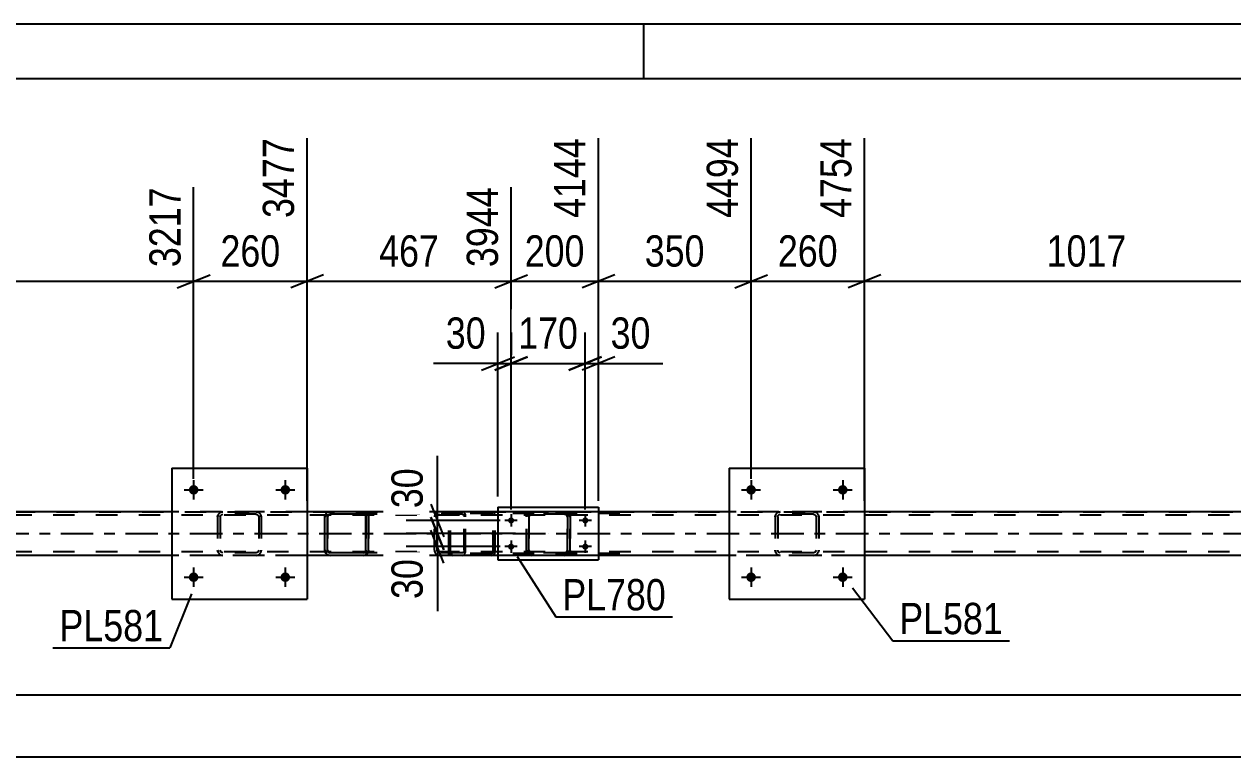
# Model space of a CAD drawing. Header units: millimetres. Extents: x 0 to 841, y 0 to 594.
# Drawn here: x 154.2 to 265, y 526.9 to 594 of the extents above; entities that cross this region are included whole.
import ezdxf

# ---------------------------------------------------------------- set-up
doc = ezdxf.new("R2010")
doc.units = ezdxf.units.MM
doc.linetypes.add('DXK_LINE_DOT2', pattern=[3.9198, 1.9599, -1.9599])
doc.linetypes.add('DXK_LINE_DOT3', pattern=[5.9187, 2.979, -0.9799, 0.9799, -0.9799])
doc.styles.add('Arial Narrow', font='ARIALN.TTF', dxfattribs={"height": 0.2})

# ---------------------------------------------------------------- blocks, each defined once
blk = doc.blocks.new('Unknown-814748569-1133')
at = {"color": 5, "linetype": 'Continuous'}
for p, q in [((841, 594), (0, 594)), ((211, 589), (211, 594)), ((836, 589), (5, 589))]:
    blk.add_line(p, q, dxfattribs=at)
blk = doc.blocks.new('Bolt-814748569-4867 - 4858')
at = {"linetype": 'Continuous'}
for points in [[(221.26, 543.37, -1), (220.38, 543.37, -1)], [(229.66, 543.37, -1), (228.78, 543.37, -1)]]:
    blk.add_hatch(color=1, dxfattribs=at).paths.add_polyline_path(points)
at = {"color": 1, "linetype": 'Continuous'}
for p, q in [((220.82, 544.25), (220.82, 542.49)), ((229.22, 544.25), (229.22, 542.49)), ((219.94, 543.37), (221.7, 543.37)), ((228.34, 543.37), (230.1, 543.37))]:
    blk.add_line(p, q, dxfattribs=at)
blk = doc.blocks.new('Bolt-814748569-4864 - 4858')
at = {"linetype": 'Continuous'}
for points in [[(170.18, 551.37, -1), (169.3, 551.37, -1)], [(178.58, 551.37, -1), (177.7, 551.37, -1)]]:
    blk.add_hatch(color=1, dxfattribs=at).paths.add_polyline_path(points)
at = {"color": 1, "linetype": 'Continuous'}
for p, q in [((169.74, 552.25), (169.74, 550.49)), ((178.14, 552.25), (178.14, 550.49)), ((168.86, 551.37), (170.62, 551.37)), ((177.26, 551.37), (179.02, 551.37))]:
    blk.add_line(p, q, dxfattribs=at)
blk = doc.blocks.new('Bolt-814748569-4865 - 4858')
at = {"linetype": 'Continuous'}
for points in [[(170.18, 543.37, -1), (169.3, 543.37, -1)], [(178.58, 543.37, -1), (177.7, 543.37, -1)]]:
    blk.add_hatch(color=1, dxfattribs=at).paths.add_polyline_path(points)
at = {"color": 1, "linetype": 'Continuous'}
for p, q in [((169.74, 544.25), (169.74, 542.49)), ((178.14, 544.25), (178.14, 542.49)), ((168.86, 543.37), (170.62, 543.37)), ((177.26, 543.37), (179.02, 543.37))]:
    blk.add_line(p, q, dxfattribs=at)
blk = doc.blocks.new('Bolt-814748569-4866 - 4858')
at = {"linetype": 'Continuous'}
for points in [[(221.26, 551.37, -1), (220.38, 551.37, -1)], [(229.66, 551.37, -1), (228.78, 551.37, -1)]]:
    blk.add_hatch(color=1, dxfattribs=at).paths.add_polyline_path(points)
at = {"color": 1, "linetype": 'Continuous'}
for p, q in [((220.82, 552.25), (220.82, 550.49)), ((229.22, 552.25), (229.22, 550.49)), ((219.94, 551.37), (221.7, 551.37)), ((228.34, 551.37), (230.1, 551.37))]:
    blk.add_line(p, q, dxfattribs=at)
blk = doc.blocks.new('Part-814748569-4904 - 4858')
at = {"color": 2, "linetype": 'Continuous'}
for p, q in [((167.74, 553.37), (167.74, 541.37)), ((167.74, 553.37), (180.14, 553.37)), ((180.14, 553.37), (180.14, 541.37)), ((167.74, 541.37), (180.14, 541.37))]:
    blk.add_line(p, q, dxfattribs=at)
blk = doc.blocks.new('Part-814748569-4905 - 4858')
at = {"color": 7, "linetype": 'DXK_LINE_DOT2'}
for p, q in [((172.24, 549.33), (172.42, 549.37)), ((172.42, 549.37), (172.24, 549.33)), ((175.46, 549.37), (172.42, 549.37)), ((175.46, 549.37), (175.65, 549.33)), ((175.65, 549.33), (175.46, 549.37)), ((171.94, 548.89), (171.98, 549.07)), ((171.98, 549.07), (171.94, 548.89)), ((171.94, 548.89), (171.94, 545.85)), ((172.18, 548.89), (172.2, 548.98)), ((172.18, 548.89), (172.18, 545.85)), ((172.2, 548.98), (172.25, 549.06)), ((172.25, 549.06), (172.33, 549.11)), ((172.33, 549.11), (172.42, 549.13)), ((175.46, 549.13), (172.42, 549.13)), ((175.46, 549.13), (175.56, 549.11)), ((175.56, 549.11), (175.63, 549.06)), ((175.63, 549.06), (175.68, 548.98)), ((175.68, 548.98), (175.7, 548.89)), ((175.7, 548.89), (175.7, 545.85)), ((175.91, 549.07), (175.94, 548.89)), ((175.94, 548.89), (175.91, 549.07)), ((175.94, 548.89), (175.94, 545.85)), ((171.98, 545.66), (171.94, 545.85)), ((171.94, 545.85), (171.98, 545.66)), ((172.2, 545.75), (172.18, 545.85)), ((172.25, 545.68), (172.2, 545.75)), ((172.42, 545.37), (172.24, 545.4)), ((172.24, 545.4), (172.42, 545.37)), ((172.33, 545.62), (172.25, 545.68)), ((172.42, 545.61), (172.33, 545.62)), ((175.46, 545.61), (172.42, 545.61)), ((175.46, 545.37), (172.42, 545.37)), ((175.56, 545.62), (175.46, 545.61)), ((175.65, 545.4), (175.46, 545.37)), ((175.46, 545.37), (175.65, 545.4)), ((175.63, 545.68), (175.56, 545.62)), ((175.68, 545.75), (175.63, 545.68)), ((175.7, 545.85), (175.68, 545.75)), ((175.94, 545.85), (175.91, 545.66)), ((175.91, 545.66), (175.94, 545.85))]:
    blk.add_line(p, q, dxfattribs=at)
at = {"color": 7, "linetype": 'DXK_LINE_DOT3'}
blk.add_line((173.94, 547.37), (173.94, 547.37), dxfattribs=at)
at = {"color": 7, "linetype": 'DXK_LINE_DOT2'}
for centre, start, end in [((172.42, 548.89), 112.5, 157.5), ((172.42, 548.89), 112.5, 157.5), ((175.46, 548.89), 22.5, 67.5), ((175.46, 548.89), 22.5, 67.5), ((172.42, 545.85), 202.5, 247.5), ((172.42, 545.85), 202.5, 247.5), ((175.46, 545.85), 292.5, 337.5), ((175.46, 545.85), 292.5, 337.5)]:
    blk.add_arc(centre, 0.48, start, end, dxfattribs=at)
blk = doc.blocks.new('Part-814748569-4910 - 4858')
at = {"color": 2, "linetype": 'Continuous'}
for p, q in [((218.82, 553.37), (218.82, 541.37)), ((218.82, 553.37), (231.22, 553.37)), ((231.22, 553.37), (231.22, 541.37)), ((218.82, 541.37), (231.22, 541.37))]:
    blk.add_line(p, q, dxfattribs=at)
blk = doc.blocks.new('Part-814748569-4911 - 4858')
at = {"color": 7, "linetype": 'DXK_LINE_DOT2'}
for p, q in [((223.32, 549.33), (223.5, 549.37)), ((223.5, 549.37), (223.32, 549.33)), ((226.54, 549.37), (223.5, 549.37)), ((226.54, 549.37), (226.73, 549.33)), ((226.73, 549.33), (226.54, 549.37)), ((223.02, 548.89), (223.06, 549.07)), ((223.06, 549.07), (223.02, 548.89)), ((223.02, 548.89), (223.02, 545.85)), ((223.26, 548.89), (223.28, 548.98)), ((223.26, 548.89), (223.26, 545.85)), ((223.28, 548.98), (223.33, 549.06)), ((223.33, 549.06), (223.41, 549.11)), ((223.41, 549.11), (223.5, 549.13)), ((226.54, 549.13), (223.5, 549.13)), ((226.54, 549.13), (226.64, 549.11)), ((226.64, 549.11), (226.71, 549.06)), ((226.71, 549.06), (226.77, 548.98)), ((226.77, 548.98), (226.78, 548.89)), ((226.78, 548.89), (226.78, 545.85)), ((226.99, 549.07), (227.02, 548.89)), ((227.02, 548.89), (226.99, 549.07)), ((227.02, 548.89), (227.02, 545.85)), ((223.06, 545.66), (223.02, 545.85)), ((223.02, 545.85), (223.06, 545.66)), ((223.28, 545.75), (223.26, 545.85)), ((223.33, 545.68), (223.28, 545.75)), ((223.5, 545.37), (223.32, 545.4)), ((223.32, 545.4), (223.5, 545.37)), ((223.41, 545.62), (223.33, 545.68)), ((223.5, 545.61), (223.41, 545.62)), ((226.54, 545.61), (223.5, 545.61)), ((226.54, 545.37), (223.5, 545.37)), ((226.64, 545.62), (226.54, 545.61)), ((226.73, 545.4), (226.54, 545.37)), ((226.54, 545.37), (226.73, 545.4)), ((226.71, 545.68), (226.64, 545.62)), ((226.77, 545.75), (226.71, 545.68)), ((226.78, 545.85), (226.77, 545.75)), ((227.02, 545.85), (226.99, 545.66)), ((226.99, 545.66), (227.02, 545.85))]:
    blk.add_line(p, q, dxfattribs=at)
at = {"color": 7, "linetype": 'DXK_LINE_DOT3'}
blk.add_line((225.02, 547.37), (225.02, 547.37), dxfattribs=at)
at = {"color": 7, "linetype": 'DXK_LINE_DOT2'}
for centre, start, end in [((223.5, 548.89), 112.5, 157.5), ((223.5, 548.89), 112.5, 157.5), ((226.54, 548.89), 22.5, 67.5), ((226.54, 548.89), 22.5, 67.5), ((223.5, 545.85), 202.5, 247.5), ((223.5, 545.85), 202.5, 247.5), ((226.54, 545.85), 292.5, 337.5), ((226.54, 545.85), 292.5, 337.5)]:
    blk.add_arc(centre, 0.48, start, end, dxfattribs=at)
blk = doc.blocks.new('Part-814748569-4993 - 4858')
at = {"color": 7, "linetype": 'DXK_LINE_DOT2'}
for p, q in [((194.39, 549.37), (182.24, 549.37)), ((192.3, 549.37), (192.11, 549.33)), ((193.12, 549.13), (193.12, 549.37)), ((194.5, 549.33), (194.39, 549.37)), ((194.39, 549.13), (182.24, 549.13)), ((191.82, 548.97), (191.8, 548.89)), ((191.8, 545.85), (191.8, 548.89)), ((191.84, 549.07), (191.82, 548.97)), ((192.05, 548.89), (192.07, 548.98)), ((192.05, 545.85), (192.05, 548.89)), ((192.07, 548.98), (192.12, 549.06)), ((192.12, 549.06), (192.2, 549.11)), ((192.2, 549.11), (192.3, 549.13)), ((194.39, 549.13), (194.44, 549.11)), ((194.44, 549.11), (194.49, 549.06)), ((194.49, 549.06), (194.52, 548.98)), ((194.58, 549.23), (194.5, 549.33)), ((194.52, 548.98), (194.53, 548.89)), ((194.53, 545.85), (194.53, 548.89)), ((194.64, 549.07), (194.58, 549.23)), ((194.66, 548.89), (194.64, 549.07)), ((194.66, 545.85), (194.66, 548.89)), ((194.39, 545.61), (182.24, 545.61)), ((194.39, 545.37), (182.24, 545.37)), ((191.8, 545.85), (191.82, 545.76)), ((191.82, 545.76), (191.84, 545.66)), ((192.07, 545.75), (192.05, 545.85)), ((192.12, 545.68), (192.07, 545.75)), ((192.11, 545.4), (192.3, 545.37)), ((192.2, 545.62), (192.12, 545.68)), ((192.3, 545.61), (192.2, 545.62)), ((193.12, 545.37), (193.12, 545.61)), ((194.44, 545.62), (194.39, 545.61)), ((194.39, 545.37), (194.5, 545.4)), ((194.49, 545.68), (194.44, 545.62)), ((194.52, 545.75), (194.49, 545.68)), ((194.5, 545.4), (194.58, 545.51)), ((194.53, 545.85), (194.52, 545.75)), ((194.58, 545.51), (194.6, 545.54)), ((194.6, 545.54), (194.64, 545.66)), ((194.64, 545.66), (194.66, 545.85))]:
    blk.add_line(p, q, dxfattribs=at)
for centre, start, end in [((192.29, 548.87), 111.1941, 156.1506), ((192.29, 545.86), 203.8494, 248.8059)]:
    blk.add_arc(centre, 0.492, start, end, dxfattribs=at)
blk = doc.blocks.new('Part-814748569-5006 - 4858')
at = {"color": 7, "linetype": 'DXK_LINE_DOT2'}
for p, q in [((193.46, 549.37), (193.33, 549.34)), ((208.79, 549.37), (193.46, 549.37)), ((197.16, 549.34), (197.03, 549.37)), ((193.14, 549.17), (193.12, 549.05)), ((193.12, 545.69), (193.12, 549.05)), ((193.29, 549.05), (193.3, 549.11)), ((193.29, 545.69), (193.29, 549.05)), ((193.3, 549.11), (193.34, 549.16)), ((193.34, 549.16), (193.39, 549.19)), ((193.39, 549.19), (193.46, 549.21)), ((208.79, 549.21), (193.46, 549.21)), ((197.03, 549.21), (197.1, 549.19)), ((197.1, 549.19), (197.12, 549.18)), ((197.12, 549.18), (197.15, 549.16)), ((197.15, 549.16), (197.19, 549.11)), ((197.19, 549.11), (197.2, 549.05)), ((197.2, 545.69), (197.2, 549.05)), ((197.37, 549.05), (197.35, 549.17)), ((197.37, 545.69), (197.37, 549.05)), ((193.12, 545.69), (193.14, 545.56)), ((193.3, 545.62), (193.29, 545.69)), ((193.34, 545.57), (193.3, 545.62)), ((193.33, 545.39), (193.46, 545.37)), ((193.34, 545.57), (193.37, 545.55)), ((193.37, 545.55), (193.39, 545.54)), ((193.39, 545.54), (193.46, 545.53)), ((208.79, 545.53), (193.46, 545.53)), ((208.79, 545.37), (193.46, 545.37)), ((197.1, 545.54), (197.03, 545.53)), ((197.03, 545.37), (197.16, 545.39)), ((197.15, 545.57), (197.1, 545.54)), ((197.19, 545.62), (197.15, 545.57)), ((197.2, 545.69), (197.19, 545.62)), ((197.35, 545.56), (197.37, 545.69))]:
    blk.add_line(p, q, dxfattribs=at)
for centre, start, end in [((193.44, 549.03), 110.7583, 155.68), ((197.05, 549.03), 24.32, 69.2417), ((193.44, 545.7), 204.32, 249.2417), ((197.05, 545.7), 290.7583, 335.68)]:
    blk.add_arc(centre, 0.331, start, end, dxfattribs=at)
blk = doc.blocks.new('Part-814748569-5058 - 4858')
at = {"color": 7, "linetype": 'DXK_LINE_DOT2'}
for p, q in [((98.38, 549.37), (762.48, 549.37)), ((180.14, 549.37), (167.74, 549.37)), ((185.29, 549.37), (182.25, 549.37)), ((206.83, 549.37), (197.63, 549.37)), ((231.22, 549.37), (218.82, 549.37)), ((762.48, 549.05), (98.38, 549.05)), ((762.48, 545.69), (98.38, 545.69)), ((759.33, 545.37), (98.38, 545.37)), ((180.14, 545.37), (167.74, 545.37)), ((185.29, 545.37), (182.25, 545.37)), ((206.83, 545.37), (197.63, 545.37)), ((231.22, 545.37), (218.82, 545.37))]:
    blk.add_line(p, q, dxfattribs=at)
at = {"color": 2, "linetype": 'Continuous'}
for p, q in [((167.74, 549.37), (129.06, 549.37)), ((182.25, 549.37), (180.14, 549.37)), ((197.63, 549.37), (185.29, 549.37)), ((218.82, 549.37), (206.83, 549.37)), ((269.9, 549.37), (231.22, 549.37)), ((167.74, 545.37), (129.06, 545.37)), ((182.25, 545.37), (180.14, 545.37)), ((197.63, 545.37), (185.29, 545.37)), ((218.82, 545.37), (206.83, 545.37)), ((269.9, 545.37), (231.22, 545.37))]:
    blk.add_line(p, q, dxfattribs=at)
at = {"color": 7, "linetype": 'DXK_LINE_DOT3'}
blk.add_line((98.38, 547.37), (762.48, 547.37), dxfattribs=at)
blk = doc.blocks.new('Part-814748569-5092 - 4858')
at = {"color": 7, "linetype": 'DXK_LINE_DOT2'}
for p, q in [((200.52, 549.33), (200.71, 549.37)), ((200.71, 549.37), (200.52, 549.33)), ((203.75, 549.37), (200.71, 549.37)), ((203.75, 549.37), (203.93, 549.33)), ((203.93, 549.33), (203.75, 549.37)), ((200.23, 548.89), (200.26, 549.07)), ((200.26, 549.07), (200.23, 548.89)), ((200.23, 545.85), (200.23, 548.89)), ((200.23, 548.89), (200.23, 548.89)), ((200.23, 545.85), (200.23, 548.89)), ((200.47, 548.89), (200.48, 548.98)), ((200.48, 548.98), (200.47, 548.89)), ((200.47, 545.85), (200.47, 548.89)), ((200.47, 548.89), (200.47, 548.89)), ((200.47, 548.89), (200.47, 545.85)), ((200.48, 548.98), (200.54, 549.06)), ((200.54, 549.06), (200.48, 548.98)), ((200.54, 549.06), (200.61, 549.11)), ((200.61, 549.11), (200.54, 549.06)), ((200.61, 549.11), (200.71, 549.13)), ((200.71, 549.13), (200.61, 549.11)), ((203.75, 549.13), (200.71, 549.13)), ((203.75, 549.13), (203.84, 549.11)), ((203.84, 549.11), (203.75, 549.13)), ((203.84, 549.11), (203.92, 549.06)), ((203.92, 549.06), (203.84, 549.11)), ((203.92, 549.06), (203.97, 548.98)), ((203.97, 548.98), (203.92, 549.06)), ((203.97, 548.98), (203.99, 548.89)), ((203.99, 548.89), (203.97, 548.98)), ((203.99, 545.85), (203.99, 548.89)), ((203.99, 548.89), (203.99, 548.89)), ((203.99, 548.89), (203.99, 545.85)), ((204.19, 549.07), (204.23, 548.89)), ((204.23, 548.89), (204.19, 549.07)), ((204.23, 545.85), (204.23, 548.89)), ((204.23, 548.89), (204.23, 548.89)), ((204.23, 548.89), (204.23, 545.85)), ((200.23, 545.85), (200.23, 545.85)), ((200.26, 545.66), (200.23, 545.85)), ((200.23, 545.85), (200.26, 545.66)), ((200.47, 545.85), (200.47, 545.85)), ((200.48, 545.75), (200.47, 545.85)), ((200.47, 545.85), (200.48, 545.75)), ((200.54, 545.68), (200.48, 545.75)), ((200.48, 545.75), (200.54, 545.68)), ((200.71, 545.37), (200.52, 545.4)), ((200.52, 545.4), (200.71, 545.37)), ((200.61, 545.62), (200.54, 545.68)), ((200.54, 545.68), (200.61, 545.62)), ((200.71, 545.61), (200.61, 545.62)), ((200.61, 545.62), (200.71, 545.61)), ((203.75, 545.61), (200.71, 545.61)), ((203.75, 545.37), (200.71, 545.37)), ((203.84, 545.62), (203.75, 545.61)), ((203.75, 545.61), (203.84, 545.62)), ((203.93, 545.4), (203.75, 545.37)), ((203.75, 545.37), (203.93, 545.4)), ((203.92, 545.68), (203.84, 545.62)), ((203.84, 545.62), (203.92, 545.68)), ((203.97, 545.75), (203.92, 545.68)), ((203.92, 545.68), (203.97, 545.75)), ((203.99, 545.85), (203.97, 545.75)), ((203.97, 545.75), (203.99, 545.85)), ((203.99, 545.85), (203.99, 545.85)), ((204.23, 545.85), (204.19, 545.66)), ((204.19, 545.66), (204.23, 545.85)), ((204.23, 545.85), (204.23, 545.85))]:
    blk.add_line(p, q, dxfattribs=at)
at = {"color": 7, "linetype": 'DXK_LINE_DOT3'}
blk.add_line((202.23, 547.37), (202.23, 547.37), dxfattribs=at)
at = {"color": 7, "linetype": 'DXK_LINE_DOT2'}
for centre, start, end in [((200.71, 548.89), 112.5, 157.5), ((200.71, 548.89), 112.5, 157.5), ((203.75, 548.89), 22.5, 67.5), ((203.75, 548.89), 22.5, 67.5), ((200.71, 545.85), 202.5, 247.5), ((200.71, 545.85), 202.5, 247.5), ((203.75, 545.85), 292.5, 337.5), ((203.75, 545.85), 292.5, 337.5)]:
    blk.add_arc(centre, 0.48, start, end, dxfattribs=at)
blk = doc.blocks.new('Part-814748569-5097 - 4858')
at = {"color": 2, "linetype": 'Continuous'}
for p, q in [((197.63, 549.77), (197.63, 544.97)), ((197.63, 549.77), (206.83, 549.77)), ((206.83, 549.77), (206.83, 544.97)), ((197.63, 544.97), (206.83, 544.97))]:
    blk.add_line(p, q, dxfattribs=at)
blk = doc.blocks.new('Bolt-814748569-5098 - 4858')
at = {"linetype": 'Continuous'}
for points in [[(198.83, 548.29, -1), (198.83, 548.85, -1)], [(205.63, 548.29, -1), (205.63, 548.85, -1)], [(198.83, 545.89, -1), (198.83, 546.45, -1)], [(205.63, 545.89, -1), (205.63, 546.45, -1)]]:
    blk.add_hatch(color=1, dxfattribs=at).paths.add_polyline_path(points)
at = {"color": 1, "linetype": 'Continuous'}
for p, q in [((199.39, 548.57), (198.27, 548.57)), ((198.83, 549.13), (198.83, 548.01)), ((206.19, 548.57), (205.07, 548.57)), ((205.63, 549.13), (205.63, 548.01)), ((199.39, 546.17), (198.27, 546.17)), ((198.83, 546.73), (198.83, 545.61)), ((206.19, 546.17), (205.07, 546.17)), ((205.63, 546.73), (205.63, 545.61))]:
    blk.add_line(p, q, dxfattribs=at)
blk = doc.blocks.new('Part-814748569-5099 - 4858')
at = {"color": 2, "linetype": 'Continuous'}
for p, q in [((182.25, 549.37), (182.07, 549.33)), ((185.29, 549.37), (182.25, 549.37)), ((185.48, 549.33), (185.29, 549.37)), ((181.81, 549.07), (181.77, 548.89)), ((181.77, 545.85), (181.77, 548.89)), ((181.77, 548.89), (181.77, 548.89)), ((182.01, 548.89), (182.03, 548.98)), ((182.01, 545.85), (182.01, 548.89)), ((182.01, 548.89), (182.01, 548.89)), ((182.03, 548.98), (182.08, 549.06)), ((182.08, 549.06), (182.16, 549.11)), ((182.16, 549.11), (182.25, 549.13)), ((185.29, 549.13), (182.25, 549.13)), ((185.29, 549.13), (185.39, 549.11)), ((185.39, 549.11), (185.46, 549.06)), ((185.46, 549.06), (185.52, 548.98)), ((185.52, 548.98), (185.53, 548.89)), ((185.53, 545.85), (185.53, 548.89)), ((185.53, 548.89), (185.53, 548.89)), ((185.77, 548.89), (185.74, 549.07)), ((185.77, 545.85), (185.77, 548.89)), ((185.77, 548.89), (185.77, 548.89)), ((181.77, 545.85), (181.77, 545.85)), ((181.77, 545.85), (181.81, 545.66)), ((182.01, 545.85), (182.01, 545.85)), ((182.03, 545.75), (182.01, 545.85)), ((182.08, 545.68), (182.03, 545.75)), ((182.07, 545.4), (182.25, 545.37)), ((182.16, 545.62), (182.08, 545.68)), ((182.25, 545.61), (182.16, 545.62)), ((185.29, 545.61), (182.25, 545.61)), ((185.29, 545.37), (182.25, 545.37)), ((185.39, 545.62), (185.29, 545.61)), ((185.29, 545.37), (185.48, 545.4)), ((185.46, 545.68), (185.39, 545.62)), ((185.52, 545.75), (185.46, 545.68)), ((185.53, 545.85), (185.52, 545.75)), ((185.53, 545.85), (185.53, 545.85)), ((185.74, 545.66), (185.77, 545.85)), ((185.77, 545.85), (185.77, 545.85))]:
    blk.add_line(p, q, dxfattribs=at)
at = {"color": 7, "linetype": 'DXK_LINE_DOT2'}
for p, q in [((182.07, 549.33), (182.25, 549.37)), ((185.29, 549.37), (185.48, 549.33)), ((181.77, 548.89), (181.81, 549.07)), ((181.77, 545.85), (181.77, 548.89)), ((182.03, 548.98), (182.01, 548.89)), ((182.01, 548.89), (182.01, 545.85)), ((182.08, 549.06), (182.03, 548.98)), ((182.16, 549.11), (182.08, 549.06)), ((182.25, 549.13), (182.16, 549.11)), ((185.39, 549.11), (185.29, 549.13)), ((185.46, 549.06), (185.39, 549.11)), ((185.52, 548.98), (185.46, 549.06)), ((185.53, 548.89), (185.52, 548.98)), ((185.53, 548.89), (185.53, 545.85)), ((185.74, 549.07), (185.77, 548.89)), ((185.77, 548.89), (185.77, 545.85)), ((181.81, 545.66), (181.77, 545.85)), ((182.01, 545.85), (182.03, 545.75)), ((182.03, 545.75), (182.08, 545.68)), ((182.25, 545.37), (182.07, 545.4)), ((182.08, 545.68), (182.16, 545.62)), ((182.16, 545.62), (182.25, 545.61)), ((185.29, 545.61), (185.39, 545.62)), ((185.48, 545.4), (185.29, 545.37)), ((185.39, 545.62), (185.46, 545.68)), ((185.46, 545.68), (185.52, 545.75)), ((185.52, 545.75), (185.53, 545.85)), ((185.77, 545.85), (185.74, 545.66))]:
    blk.add_line(p, q, dxfattribs=at)
at = {"color": 7, "linetype": 'DXK_LINE_DOT3'}
blk.add_line((183.77, 547.37), (183.77, 547.37), dxfattribs=at)
at = {"color": 2, "linetype": 'Continuous'}
for centre, start, end in [((182.25, 548.89), 112.5, 157.5), ((185.29, 548.89), 22.5, 67.5), ((182.25, 545.85), 202.5, 247.5), ((185.29, 545.85), 292.5, 337.5)]:
    blk.add_arc(centre, 0.48, start, end, dxfattribs=at)
at = {"color": 7, "linetype": 'DXK_LINE_DOT2'}
for centre, start, end in [((182.25, 548.89), 112.5, 157.5), ((185.29, 548.89), 22.5, 67.5), ((182.25, 545.85), 202.5, 247.5), ((185.29, 545.85), 292.5, 337.5)]:
    blk.add_arc(centre, 0.48, start, end, dxfattribs=at)
blk = doc.blocks.new('StraightDimension-814748569-13718 - 4858')
at = {"color": 7, "linetype": 'Continuous'}
for p, q in [((206.83, 550.37), (206.83, 583.57)), ((198.83, 549.57), (198.83, 579.07)), ((197.33, 569.86), (200.33, 571.06)), ((198.83, 570.46), (206.83, 570.46)), ((208.33, 571.06), (205.33, 569.86))]:
    blk.add_line(p, q, dxfattribs=at)
at = {"color": 0}
blk.add_wipeout([(206.17, 571.21), (206.17, 575.41), (199.48, 575.41), (199.48, 571.21)], dxfattribs=at)
at = {"color": 3, "style": 'Arial Narrow'}
blk.add_text('200', height=2.863, dxfattribs=at).set_placement((200.08, 571.81))
at = {"color": 0, "linetype": 'Continuous'}
blk.add_wipeout([(206.23, 584.17), (202.03, 584.17), (202.03, 575.66), (206.23, 575.66)], dxfattribs=at)
at = {"color": 3, "linetype": 'Continuous', "style": 'Arial Narrow'}
blk.add_text('4144', height=2.863, rotation=90.0002, dxfattribs=at).set_placement((205.63, 576.26))
blk = doc.blocks.new('StraightDimension-814748569-13719 - 4858')
at = {"color": 7, "linetype": 'Continuous'}
for p, q in [((180.14, 550.37), (180.14, 583.57)), ((198.83, 549.57), (198.83, 579.07)), ((181.64, 571.06), (178.64, 569.86)), ((180.14, 570.46), (198.83, 570.46)), ((197.33, 569.86), (200.33, 571.06))]:
    blk.add_line(p, q, dxfattribs=at)
at = {"color": 0}
blk.add_wipeout([(192.83, 571.21), (192.83, 575.41), (186.14, 575.41), (186.14, 571.21)], dxfattribs=at)
at = {"color": 3, "style": 'Arial Narrow'}
blk.add_text('467', height=2.863, dxfattribs=at).set_placement((186.74, 571.81))
at = {"color": 0, "linetype": 'Continuous'}
blk.add_wipeout([(198.23, 579.67), (194.03, 579.67), (194.03, 571.16), (198.23, 571.16)], dxfattribs=at)
at = {"color": 3, "linetype": 'Continuous', "style": 'Arial Narrow'}
blk.add_text('3944', height=2.863, rotation=90.0002, dxfattribs=at).set_placement((197.63, 571.76))
blk = doc.blocks.new('StraightDimension-814748569-11481 - 4858')
at = {"color": 7, "linetype": 'Continuous'}
for p, q in [((198.83, 549.57), (198.83, 565.79)), ((205.63, 549.57), (205.63, 565.79)), ((197.33, 562.34), (200.33, 563.54)), ((198.83, 562.94), (205.63, 562.94)), ((207.13, 563.54), (204.13, 562.34))]:
    blk.add_line(p, q, dxfattribs=at)
at = {"color": 0}
blk.add_wipeout([(205.57, 563.69), (205.57, 567.89), (198.88, 567.89), (198.88, 563.69)], dxfattribs=at)
at = {"color": 3, "style": 'Arial Narrow'}
blk.add_text('170', height=2.863, dxfattribs=at).set_placement((199.48, 564.29))
blk = doc.blocks.new('StraightDimension-814748569-11480 - 4858')
at = {"color": 7, "linetype": 'Continuous'}
for p, q in [((205.63, 549.57), (205.63, 565.79)), ((206.83, 550.77), (206.83, 565.79)), ((204.13, 562.34), (207.13, 563.54)), ((208.33, 563.54), (205.33, 562.34)), ((205.63, 562.94), (206.83, 562.94)), ((206.83, 562.94), (212.73, 562.94)), ((206.83, 562.94), (212.73, 562.94))]:
    blk.add_line(p, q, dxfattribs=at)
at = {"color": 0}
blk.add_wipeout([(212.21, 563.69), (212.21, 567.89), (207.35, 567.89), (207.35, 563.69)], dxfattribs=at)
at = {"color": 3, "style": 'Arial Narrow'}
blk.add_text('30', height=2.863, dxfattribs=at).set_placement((207.95, 564.29))
blk = doc.blocks.new('StraightDimension-814748569-5116 - 4858')
at = {"color": 7, "linetype": 'Continuous'}
blk.add_line((55.82, 526.93), (763.12, 526.93), dxfattribs=at)
blk = doc.blocks.new('StraightDimension-814748569-5137 - 4858')
at = {"color": 7, "linetype": 'Continuous'}
blk.add_line((56.46, 532.61), (762.48, 532.61), dxfattribs=at)
blk = doc.blocks.new('StraightDimension-814748569-10778 - 4858')
at = {"color": 7, "linetype": 'Continuous'}
for p, q in [((192.08, 548.57), (192.08, 554.47)), ((192.08, 548.57), (192.08, 554.47)), ((191.48, 550.07), (192.68, 547.07)), ((197.83, 548.57), (189.23, 548.57)), ((192.68, 545.87), (191.48, 548.87)), ((192.08, 547.37), (192.08, 548.57)), ((199.23, 547.37), (189.23, 547.37))]:
    blk.add_line(p, q, dxfattribs=at)
at = {"color": 0}
blk.add_wipeout([(191.33, 553.95), (187.13, 553.95), (187.13, 549.09), (191.33, 549.09)], dxfattribs=at)
at = {"color": 3, "style": 'Arial Narrow'}
blk.add_text('30', height=2.863, rotation=90.0002, dxfattribs=at).set_placement((190.73, 549.69))
blk = doc.blocks.new('StraightDimension-814748569-10779 - 4858')
at = {"color": 7, "linetype": 'Continuous'}
for p, q in [((191.48, 548.87), (192.68, 545.87)), ((199.23, 547.37), (189.23, 547.37)), ((192.68, 544.67), (191.48, 547.67)), ((192.08, 546.17), (192.08, 547.37)), ((197.83, 546.17), (189.23, 546.17)), ((192.08, 546.17), (192.08, 540.26)), ((192.08, 546.17), (192.08, 540.26))]:
    blk.add_line(p, q, dxfattribs=at)
at = {"color": 0}
blk.add_wipeout([(191.33, 545.64), (187.13, 545.64), (187.13, 540.78), (191.33, 540.78)], dxfattribs=at)
at = {"color": 3, "style": 'Arial Narrow'}
blk.add_text('30', height=2.863, rotation=90.0002, dxfattribs=at).set_placement((190.73, 541.38))
blk = doc.blocks.new('StraightDimension-814748569-11482 - 4858')
at = {"color": 7, "linetype": 'Continuous'}
for p, q in [((197.63, 550.77), (197.63, 565.79)), ((198.83, 549.57), (198.83, 565.79)), ((197.63, 562.94), (191.72, 562.94)), ((197.63, 562.94), (191.72, 562.94)), ((196.13, 562.34), (199.13, 563.54)), ((200.33, 563.54), (197.33, 562.34)), ((197.63, 562.94), (198.83, 562.94))]:
    blk.add_line(p, q, dxfattribs=at)
at = {"color": 0}
blk.add_wipeout([(197.1, 563.69), (197.1, 567.89), (192.25, 567.89), (192.25, 563.69)], dxfattribs=at)
at = {"color": 3, "style": 'Arial Narrow'}
blk.add_text('30', height=2.863, dxfattribs=at).set_placement((192.85, 564.29))
blk = doc.blocks.new('StraightDimension-814748569-13715 - 4858')
at = {"color": 7, "linetype": 'Continuous'}
for p, q in [((231.22, 550.37), (231.22, 583.57)), ((271.9, 552.37), (271.9, 579.07)), ((232.72, 571.06), (229.72, 569.86)), ((231.22, 570.46), (271.9, 570.46)), ((270.4, 569.86), (273.4, 571.06))]:
    blk.add_line(p, q, dxfattribs=at)
at = {"color": 0}
blk.add_wipeout([(255.82, 571.21), (255.82, 575.41), (247.31, 575.41), (247.31, 571.21)], dxfattribs=at)
at = {"color": 3, "style": 'Arial Narrow'}
blk.add_text('1017', height=2.863, dxfattribs=at).set_placement((247.91, 571.81))
at = {"color": 0, "linetype": 'Continuous'}
blk.add_wipeout([(271.3, 579.67), (267.1, 579.67), (267.1, 571.16), (271.3, 571.16)], dxfattribs=at)
at = {"color": 3, "linetype": 'Continuous', "style": 'Arial Narrow'}
blk.add_text('5771', height=2.863, rotation=90.0002, dxfattribs=at).set_placement((270.7, 571.76))
blk = doc.blocks.new('StraightDimension-814748569-13716 - 4858')
at = {"color": 7, "linetype": 'Continuous'}
for p, q in [((220.82, 552.37), (220.82, 583.57)), ((231.22, 550.37), (231.22, 583.57)), ((219.32, 569.86), (222.32, 571.06)), ((220.82, 570.46), (231.22, 570.46)), ((232.72, 571.06), (229.72, 569.86))]:
    blk.add_line(p, q, dxfattribs=at)
at = {"color": 0}
blk.add_wipeout([(229.37, 571.21), (229.37, 575.41), (222.68, 575.41), (222.68, 571.21)], dxfattribs=at)
at = {"color": 3, "style": 'Arial Narrow'}
blk.add_text('260', height=2.863, dxfattribs=at).set_placement((223.28, 571.81))
at = {"color": 0, "linetype": 'Continuous'}
blk.add_wipeout([(230.62, 584.17), (226.42, 584.17), (226.42, 575.66), (230.62, 575.66)], dxfattribs=at)
at = {"color": 3, "linetype": 'Continuous', "style": 'Arial Narrow'}
blk.add_text('4754', height=2.863, rotation=90.0002, dxfattribs=at).set_placement((230.02, 576.26))
blk = doc.blocks.new('StraightDimension-814748569-13717 - 4858')
at = {"color": 7, "linetype": 'Continuous'}
for p, q in [((206.83, 550.37), (206.83, 583.57)), ((220.82, 552.37), (220.82, 583.57)), ((208.33, 571.06), (205.33, 569.86)), ((206.83, 570.46), (220.82, 570.46)), ((219.32, 569.86), (222.32, 571.06))]:
    blk.add_line(p, q, dxfattribs=at)
at = {"color": 0}
blk.add_wipeout([(217.17, 571.21), (217.17, 575.41), (210.48, 575.41), (210.48, 571.21)], dxfattribs=at)
at = {"color": 3, "style": 'Arial Narrow'}
blk.add_text('350', height=2.863, dxfattribs=at).set_placement((211.08, 571.81))
at = {"color": 0, "linetype": 'Continuous'}
blk.add_wipeout([(220.22, 584.17), (216.02, 584.17), (216.02, 575.66), (220.22, 575.66)], dxfattribs=at)
at = {"color": 3, "linetype": 'Continuous', "style": 'Arial Narrow'}
blk.add_text('4494', height=2.863, rotation=90.0002, dxfattribs=at).set_placement((219.62, 576.26))
blk = doc.blocks.new('StraightDimension-814748569-13720 - 4858')
at = {"color": 7, "linetype": 'Continuous'}
for p, q in [((180.14, 550.37), (180.14, 583.57)), ((169.74, 552.37), (169.74, 579.07)), ((168.24, 569.86), (171.24, 571.06)), ((169.74, 570.46), (180.14, 570.46)), ((181.64, 571.06), (178.64, 569.86))]:
    blk.add_line(p, q, dxfattribs=at)
at = {"color": 0}
blk.add_wipeout([(178.29, 571.21), (178.29, 575.41), (171.6, 575.41), (171.6, 571.21)], dxfattribs=at)
at = {"color": 3, "style": 'Arial Narrow'}
blk.add_text('260', height=2.863, dxfattribs=at).set_placement((172.2, 571.81))
at = {"color": 0, "linetype": 'Continuous'}
blk.add_wipeout([(179.54, 584.17), (175.34, 584.17), (175.34, 575.66), (179.54, 575.66)], dxfattribs=at)
at = {"color": 3, "linetype": 'Continuous', "style": 'Arial Narrow'}
blk.add_text('3477', height=2.863, rotation=90.0002, dxfattribs=at).set_placement((178.94, 576.26))
blk = doc.blocks.new('StraightDimension-814748569-13721 - 4858')
at = {"color": 7, "linetype": 'Continuous'}
for p, q in [((129.06, 550.37), (129.06, 583.57)), ((169.74, 552.37), (169.74, 579.07)), ((130.56, 571.06), (127.56, 569.86)), ((129.06, 570.46), (169.74, 570.46)), ((168.24, 569.86), (171.24, 571.06))]:
    blk.add_line(p, q, dxfattribs=at)
at = {"color": 0}
blk.add_wipeout([(153.66, 571.21), (153.66, 575.41), (145.15, 575.41), (145.15, 571.21)], dxfattribs=at)
at = {"color": 3, "style": 'Arial Narrow'}
blk.add_text('1017', height=2.863, dxfattribs=at).set_placement((145.75, 571.81))
at = {"color": 0, "linetype": 'Continuous'}
blk.add_wipeout([(169.14, 579.67), (164.94, 579.67), (164.94, 571.16), (169.14, 571.16)], dxfattribs=at)
at = {"color": 3, "linetype": 'Continuous', "style": 'Arial Narrow'}
blk.add_text('3217', height=2.863, rotation=90.0002, dxfattribs=at).set_placement((168.54, 571.76))
blk = doc.blocks.new('Mark-814748569-4900 - 4858')
at = {"color": 30, "linetype": 'Continuous'}
for p in [(169.54, 541.85), (156.85, 536.91)]:
    blk.add_line(p, (167.55, 536.91), dxfattribs=at)
at = {"color": 0}
blk.add_wipeout([(166.95, 537.51), (166.95, 540.51), (157.45, 540.51), (157.45, 537.51)], dxfattribs=at)
blk.add_wipeout([(166.95, 537.51), (166.95, 540.51), (157.45, 540.51), (157.45, 537.51)], dxfattribs=at)
at = {"color": 3, "style": 'Arial Narrow'}
blk.add_text('PL581', height=2.863, dxfattribs=at).set_placement((157.45, 537.51))
blk = doc.blocks.new('Mark-814748569-4906 - 4858')
at = {"color": 30, "linetype": 'Continuous'}
for p, q in [((230.11, 542.39), (233.8, 537.56)), ((233.8, 537.56), (244.5, 537.56))]:
    blk.add_line(p, q, dxfattribs=at)
at = {"color": 0}
blk.add_wipeout([(243.9, 538.16), (243.9, 541.16), (234.4, 541.16), (234.4, 538.16)], dxfattribs=at)
blk.add_wipeout([(243.9, 538.16), (243.9, 541.16), (234.4, 541.16), (234.4, 538.16)], dxfattribs=at)
at = {"color": 3, "style": 'Arial Narrow'}
blk.add_text('PL581', height=2.863, dxfattribs=at).set_placement((234.4, 538.16))
blk = doc.blocks.new('Mark-814748569-5093 - 4858')
at = {"color": 30, "linetype": 'Continuous'}
for p, q in [((199.4, 545.26), (202.92, 539.74)), ((202.92, 539.74), (213.62, 539.74))]:
    blk.add_line(p, q, dxfattribs=at)
at = {"color": 0}
blk.add_wipeout([(213.02, 540.34), (213.02, 543.34), (203.52, 543.34), (203.52, 540.34)], dxfattribs=at)
blk.add_wipeout([(213.02, 540.34), (213.02, 543.34), (203.52, 543.34), (203.52, 540.34)], dxfattribs=at)
at = {"color": 3, "style": 'Arial Narrow'}
blk.add_text('PL780', height=2.863, dxfattribs=at).set_placement((203.52, 540.34))

msp = doc.modelspace()

# ---------------------------------------------------------------- block references
for name in ['Unknown-814748569-1133', 'Part-814748569-4904 - 4858', 'Part-814748569-4910 - 4858', 'Bolt-814748569-4864 - 4858', 'Bolt-814748569-4866 - 4858', 'Part-814748569-5058 - 4858', 'Part-814748569-4905 - 4858', 'Part-814748569-5099 - 4858', 'Part-814748569-4993 - 4858', 'Part-814748569-5006 - 4858', 'Part-814748569-5097 - 4858', 'Part-814748569-5092 - 4858', 'Part-814748569-4911 - 4858', 'Bolt-814748569-5098 - 4858', 'Bolt-814748569-4865 - 4858', 'Bolt-814748569-4867 - 4858']:
    msp.add_blockref(name, (0, 0))

# ---------------------------------------------------------------- next in the draw order: block references
for name in ['StraightDimension-814748569-13718 - 4858', 'StraightDimension-814748569-13715 - 4858', 'StraightDimension-814748569-5116 - 4858']:
    msp.add_blockref(name, (0, 0))

# ---------------------------------------------------------------- next in the draw order: block references
for name in ['StraightDimension-814748569-13716 - 4858', 'StraightDimension-814748569-13719 - 4858', 'StraightDimension-814748569-5137 - 4858']:
    msp.add_blockref(name, (0, 0))

# ---------------------------------------------------------------- next in the draw order: block references
for name in ['StraightDimension-814748569-13720 - 4858', 'StraightDimension-814748569-11481 - 4858', 'Mark-814748569-4900 - 4858', 'Mark-814748569-4906 - 4858']:
    msp.add_blockref(name, (0, 0))

# ---------------------------------------------------------------- next in the draw order: block references
for name in ['StraightDimension-814748569-13721 - 4858', 'StraightDimension-814748569-11480 - 4858', 'StraightDimension-814748569-10778 - 4858']:
    msp.add_blockref(name, (0, 0))

# ---------------------------------------------------------------- next in the draw order: block references
for name in ['StraightDimension-814748569-13717 - 4858', 'StraightDimension-814748569-11482 - 4858', 'StraightDimension-814748569-10779 - 4858']:
    msp.add_blockref(name, (0, 0))

# ---------------------------------------------------------------- next in the draw order: block references
msp.add_blockref('Mark-814748569-5093 - 4858', (0, 0))

doc.saveas('drawing.dxf')
